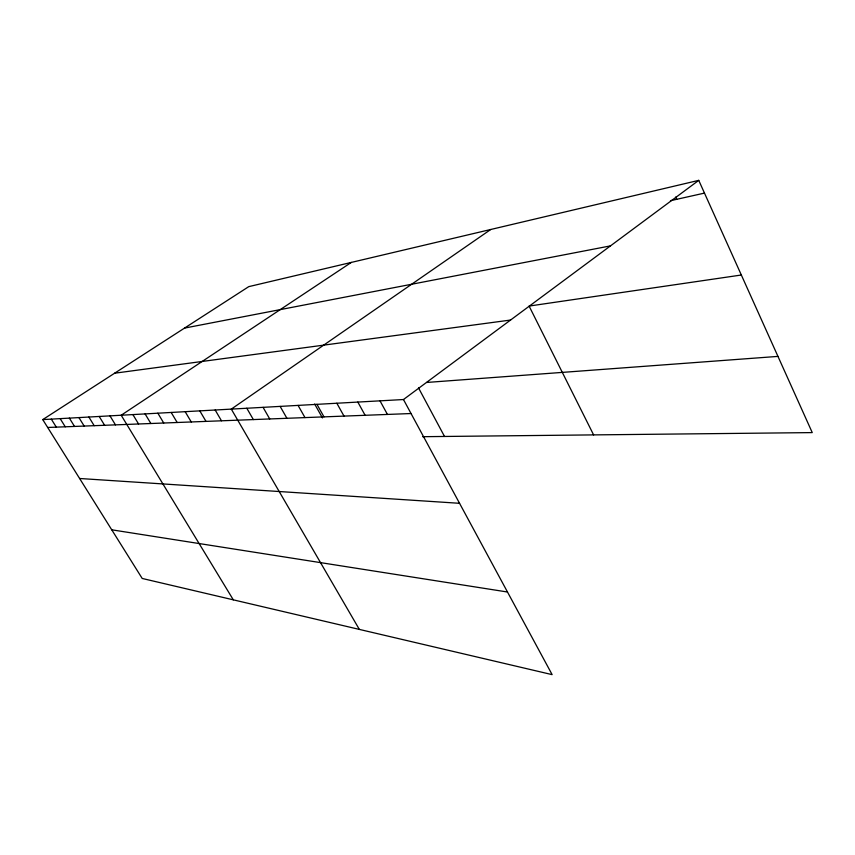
<?xml version="1.0" encoding="UTF-8"?>
<svg xmlns="http://www.w3.org/2000/svg" width="855" height="855" viewBox="0 0 855 855"><rect width="100%" height="100%" fill="white"/><g stroke="black" fill="none" stroke-linecap="round" stroke-linejoin="round"><path stroke-width="1.28" d="M403.475 399.531L552.138 674.638L142.208 578.461L42.75 419.602L403.475 399.531L698.749 180.362L812.25 432.598L422.616 436.691M490.738 229.493L231.299 409.107L359.335 629.398M351.32 262.421L121.186 415.231L233.308 599.836M42.75 419.602L248.762 286.639L698.749 180.362M670.459 200.711L704.477 193.102M184.552 328.085L610.491 245.877M741.338 275.011L529.095 306.069L593.616 434.896M114.613 373.218L510.563 320.048M426.602 382.463L777.954 356.396M47.677 427.468L411.041 413.531M79.622 478.49L459.552 503.306M111.749 529.811L507.485 592.013M51.3 419.121L56.302 427.137M60.171 418.629L65.247 426.795M69.373 418.116L74.524 426.442M78.927 417.582L84.175 426.068M88.867 417.026L94.189 425.683M99.212 416.46L104.62 425.288M109.974 415.861L115.468 424.871M132.888 414.579L138.574 423.984M145.094 413.906L150.875 423.514M157.854 413.189L163.732 423.011M171.192 412.452L177.177 422.498M185.161 411.672L191.253 421.964M199.803 410.86L206.012 421.397M215.171 410.005L221.477 420.799M246.806 408.241L253.358 419.581M263.073 407.343L269.731 418.95M280.141 406.392L286.917 418.287M298.074 405.388L304.979 417.593M316.959 404.34L323.981 416.866M314.661 404.03L322.463 417.935M336.838 403.239L343.999 416.096M357.828 402.064L365.117 415.284M380.005 400.835L387.433 414.429M418.501 387.871L444.515 436.456M675.717 197.045L676.743 199.3"/></g></svg>
